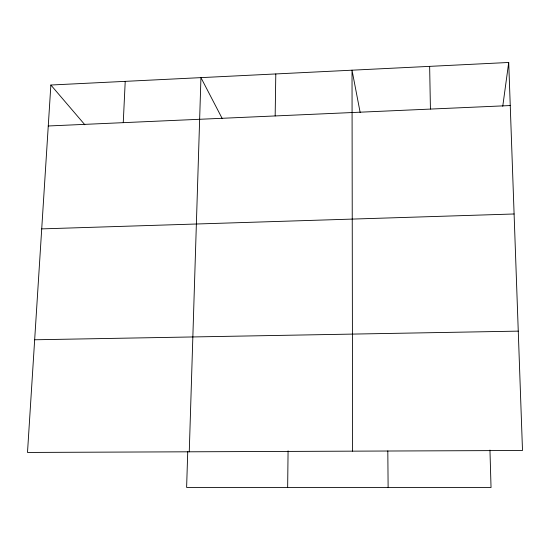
<?xml version="1.0" encoding="UTF-8"?>
<svg xmlns="http://www.w3.org/2000/svg" width="550" height="550" viewBox="0 0 550 550"><rect width="100%" height="100%" fill="white"/><g stroke="black" fill="none" stroke-linecap="round" stroke-linejoin="round"><path stroke-width="0.82" d="M287.657 487.458L288.076 450.856M275.165 115.947L275.798 73.941M189.262 451.804L200.942 77.633L222.276 118.676M187.742 451.674L186.615 487.417L491.04 487.527L489.954 450.072M123.255 122.664L125.221 81.359M50.868 85.023L27.5 452.444L522.5 450.484L508.716 62.473L50.868 85.023L84.838 124.747M502.755 106.287L508.716 62.473M48.263 125.978L510.249 105.552M41.718 228.889L514.099 213.984M34.664 339.776L518.258 331.134M360.181 112.585L352.021 70.187L352.584 451.158M429.646 66.364L430.43 109.079M387.812 450.89L388.121 487.493"/></g></svg>
